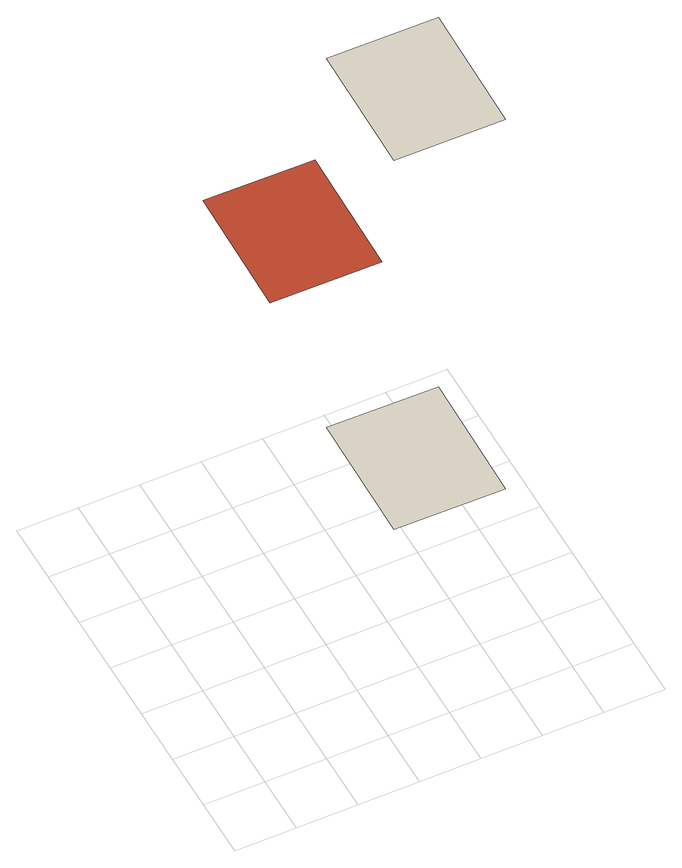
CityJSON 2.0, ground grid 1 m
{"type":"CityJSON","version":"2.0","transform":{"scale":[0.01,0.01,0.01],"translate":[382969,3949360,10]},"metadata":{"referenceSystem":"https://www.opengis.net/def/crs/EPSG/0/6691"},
"CityObjects":{
"building1":{"type":"Building","geometry":[{"type":"MultiSurface","lod":"2","boundaries":[[[0,1,2,3]]],"semantics":{"surfaces":[{"type":"RoofSurface"}],"values":[0]}}]},
"building2":{"type":"Building","geometry":[{"type":"MultiSurface","lod":"1","boundaries":[[[4,5,6,7]],[[8,9,10,11]]]}]}
},
"vertices":[
[25,250,1000],[206,248,1000],[203,26,1000],[22,28,1000],
[570,354,0],[573,576,0],[392,578,0],[389,356,0],[392,578,800],[573,576,800],[570,354,800],[389,356,800]
]}
